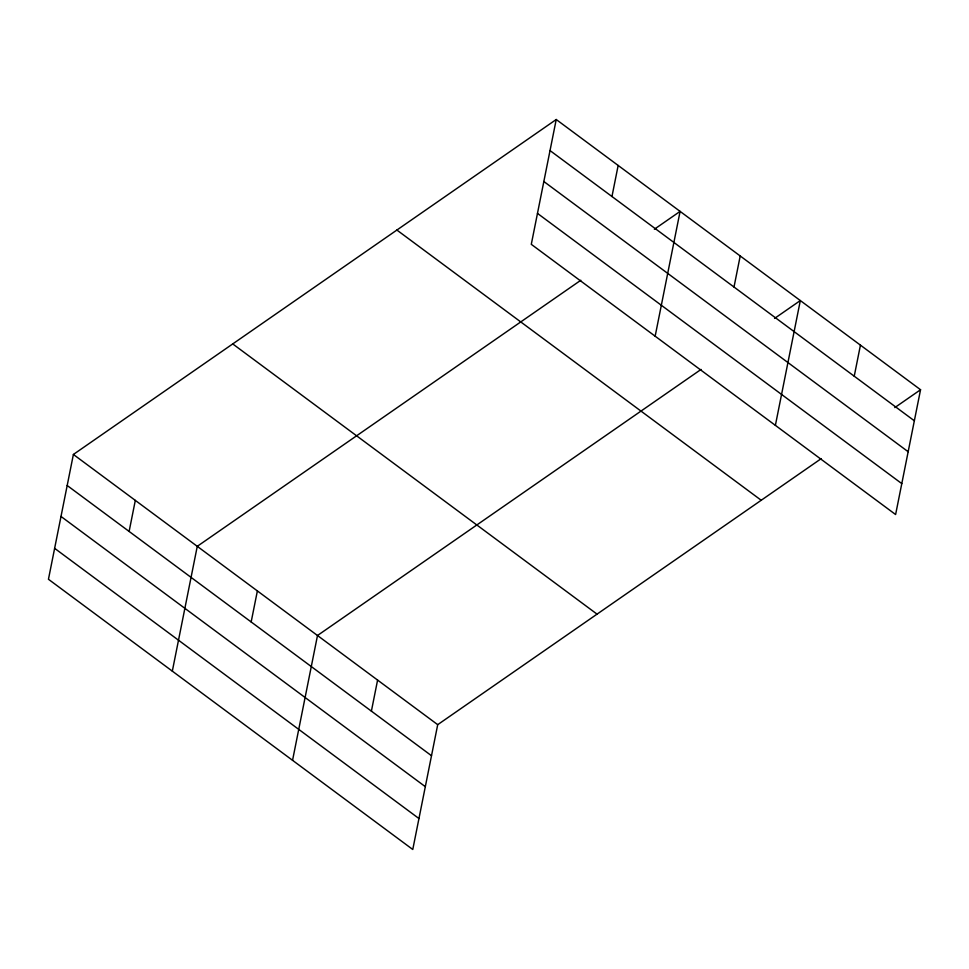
<?xml version="1.0" encoding="UTF-8"?>
<svg xmlns="http://www.w3.org/2000/svg" width="969" height="969" viewBox="0 0 969 969"><rect width="100%" height="100%" fill="white"/><g stroke="black" fill="none" stroke-linecap="round" stroke-linejoin="round"><path stroke-width="1.45" d="M556.23 119.514L531.291 244.333L895.61 514.539L920.55 389.732L556.23 119.514L73.39 454.461L48.45 579.268L412.77 849.486L437.709 724.667L821.276 458.603M129.119 531.448L135.321 500.392M172.325 671.142L197.264 546.334L580.819 280.259M251.165 621.965L257.379 590.92M292.553 760.314L317.493 635.507L701.047 369.431M371.393 711.137L377.595 680.081M611.96 196.513L618.161 165.457M655.153 336.207L680.093 211.387L654.354 229.241M734.005 287.03L740.207 255.973M775.382 425.367L800.321 300.56L774.582 318.413M854.234 376.202L860.436 345.146M894.811 407.586L920.55 389.732M550.017 150.57L914.348 420.788M543.839 181.506L908.159 451.724M537.468 213.386L901.788 483.604M396.89 230.053L761.21 500.258M232.73 343.922L597.049 614.14M73.39 454.461L437.709 724.667M67.188 485.505L431.508 755.723M60.999 516.453L425.33 786.671M54.627 548.333L418.959 818.539"/></g></svg>
